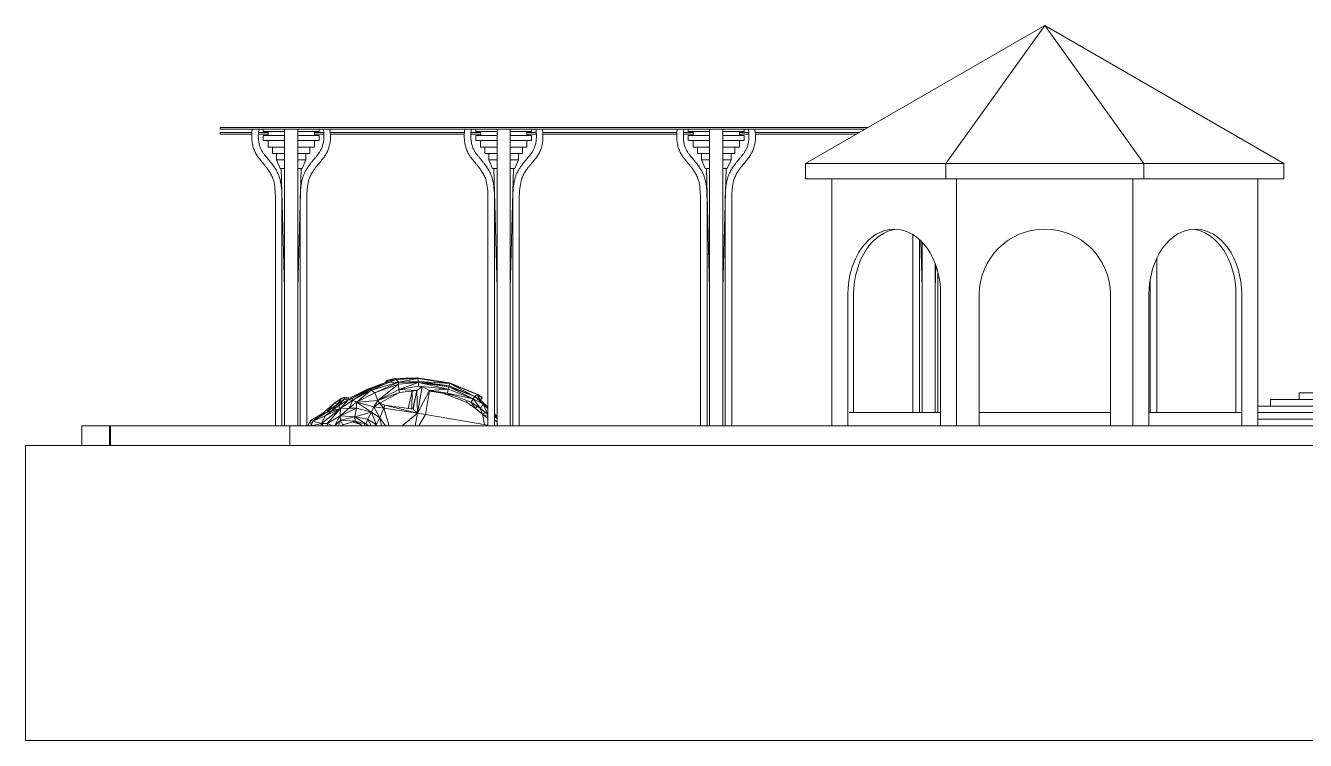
# Model space of a CAD drawing. Header units: millimetres. Extents: x -45912 to 51688, y -9036 to 14600.
# Drawn here: x -45912 to -26400, y -4800 to 6105 of the extents above; entities that cross this region are included whole.
import ezdxf

# ---------------------------------------------------------------- set-up
doc = ezdxf.new("R2010")
doc.units = ezdxf.units.MM
for name, color, linetype, lineweight in [('A-DETL-GENF', 92, 'Continuous', 9), ('A-DETL-THIN', 151, 'Continuous', 9), ('A-FLOR', 192, 'Continuous', 9), ('A-FLOR-LEVL', 51, 'Continuous', 9), ('A-GENM', 13, 'Continuous', 9), ('A-GLAZ-CURT', 52, 'Continuous', 9), ('A-ROOF', 132, 'Continuous', 9), ('A-WALL', 113, 'Continuous', 9), ('I-WALL', 2, 'Continuous', 9), ('S-FNDN', 32, 'Continuous', 9)]:
    doc.layers.add(name, color=color, linetype=linetype, lineweight=lineweight)

# ---------------------------------------------------------------- blocks, each defined once
blk = doc.blocks.new('坡道 - 坡道-134946-South')
at = {"layer": 'A-FLOR-LEVL'}
for p, q in [((-44631, 0), (-45054, 0)), ((-45054, 0), (-45054, -300)), ((-44631, -300), (-44631, 0))]:
    blk.add_line(p, q, dxfattribs=at)
blk.add_open_spline([(-44631, 0), (-44626, -1), (-44621, -2), (-44616, -2)], degree=3, dxfattribs=at)
blk = doc.blocks.new('water view - water view-248773-South')
at = {"layer": 'A-GENM'}
for p, q in [((-24609, 1809), (-24623, 1623)), ((-24609, 1809), (-24533, 1809)), ((-24520, 1623), (-24533, 1809)), ((-24856, 1623), (-24856, 1563)), ((-24839, 1623), (-24856, 1623)), ((-24856, 1563), (-24630, 1521)), ((-24286, 1563), (-24856, 1563)), ((-24839, 1640), (-24839, 1623)), ((-24668, 1640), (-24839, 1640)), ((-24668, 1623), (-24668, 1640)), ((-24475, 1623), (-24668, 1623)), ((-24512, 1521), (-24286, 1563)), ((-24475, 1640), (-24475, 1623)), ((-24303, 1640), (-24475, 1640)), ((-24303, 1623), (-24303, 1640)), ((-24286, 1623), (-24303, 1623)), ((-24286, 1563), (-24286, 1623)), ((-24630, 1521), (-24643, 1153)), ((-24512, 1521), (-24630, 1521)), ((-24499, 1153), (-24512, 1521)), ((-25045, 1059), (-25021, 906)), ((-24098, 1059), (-25045, 1059)), ((-24643, 1153), (-24667, 1059)), ((-24499, 1153), (-24643, 1153)), ((-24476, 1059), (-24499, 1153)), ((-24122, 906), (-24098, 1059)), ((-24122, 906), (-25021, 906)), ((-24652, 906), (-24702, 538)), ((-24441, 538), (-24490, 906)), ((-26933, 400), (-22210, 400)), ((-26933, 300), (-26933, 400)), ((-26493, 500), (-22650, 500)), ((-26493, 400), (-26493, 500)), ((-24702, 538), (-24711, 500)), ((-24441, 538), (-24702, 538)), ((-24431, 500), (-24441, 538)), ((-22650, 400), (-22650, 500)), ((-22210, 300), (-22210, 400)), ((-27127, 300), (-21770, 300)), ((-27127, 200), (-21329, 200)), ((-21770, 200), (-21770, 300)), ((-21329, 100), (-21329, 200)), ((-27127, 100), (-20889, 100)), ((-20889, 0), (-20889, 100))]:
    blk.add_line(p, q, dxfattribs=at)
at = {"layer": 'A-GENM', "flags": 128}
for points in [[(-24609, 1809), (-24612, 1810), (-24614, 1812), (-24616, 1814), (-24619, 1815), (-24621, 1817), (-24623, 1819), (-24625, 1822), (-24627, 1824), (-24628, 1826), (-24630, 1828), (-24632, 1831), (-24633, 1833), (-24634, 1836), (-24636, 1838), (-24637, 1841), (-24638, 1843), (-24639, 1846), (-24640, 1849), (-24641, 1852), (-24641, 1854), (-24642, 1857), (-24642, 1860), (-24643, 1863), (-24643, 1866), (-24643, 1869), (-24643, 1871), (-24643, 1874), (-24642, 1877), (-24642, 1880), (-24642, 1883), (-24641, 1886), (-24640, 1888), (-24639, 1891), (-24638, 1894), (-24637, 1896), (-24636, 1899), (-24635, 1902), (-24634, 1904), (-24632, 1907), (-24631, 1909), (-24629, 1911), (-24627, 1914), (-24626, 1916), (-24624, 1918), (-24622, 1920), (-24620, 1922), (-24617, 1924), (-24615, 1926), (-24613, 1927), (-24611, 1929), (-24608, 1931), (-24606, 1932), (-24603, 1933), (-24600, 1935), (-24598, 1936), (-24595, 1937), (-24592, 1938), (-24590, 1938), (-24587, 1939), (-24584, 1940), (-24581, 1940), (-24578, 1940), (-24576, 1941), (-24573, 1941), (-24571, 1941)], [(-24571, 1941), (-24568, 1941), (-24566, 1941), (-24563, 1940), (-24560, 1940), (-24557, 1939), (-24554, 1939), (-24552, 1938), (-24549, 1937), (-24546, 1936), (-24543, 1935), (-24541, 1934), (-24538, 1933), (-24536, 1931), (-24533, 1930), (-24531, 1928), (-24529, 1927), (-24526, 1925), (-24524, 1923), (-24522, 1921), (-24520, 1919), (-24518, 1917), (-24516, 1915), (-24514, 1913), (-24513, 1910), (-24511, 1908), (-24510, 1905), (-24508, 1903), (-24507, 1900), (-24506, 1898), (-24505, 1895), (-24504, 1892), (-24503, 1890), (-24502, 1887), (-24501, 1884), (-24501, 1881), (-24500, 1879), (-24500, 1876), (-24500, 1873), (-24500, 1870), (-24500, 1867), (-24500, 1864), (-24500, 1861), (-24501, 1859), (-24501, 1856), (-24502, 1853), (-24502, 1850), (-24503, 1847), (-24504, 1845), (-24505, 1842), (-24506, 1839), (-24507, 1837), (-24509, 1834), (-24510, 1832), (-24512, 1829), (-24513, 1827), (-24515, 1825), (-24517, 1823), (-24519, 1820), (-24521, 1818), (-24523, 1816), (-24525, 1815), (-24527, 1813), (-24530, 1811), (-24532, 1809), (-24533, 1809)]]:
    blk.add_lwpolyline(points, dxfattribs=at)
blk = doc.blocks.new('Family8 - COLUMN-249135-South')
at = {"layer": 'A-GENM'}
for p, q in [((-28665, 200), (-28665, 2555)), ((-28765, 200), (-28765, 2234))]:
    blk.add_line(p, q, dxfattribs=at)
blk = doc.blocks.new('Family8 - COLUMN-V23-South')
at = {"layer": 'A-GENM'}
for p, q in [((-32383, 2914), (-32383, 200)), ((-32283, 200), (-32283, 2838)), ((-32243, 2100), (-32263, 2817)), ((-32243, 200), (-32243, 2797)), ((-32043, 2465), (-32043, 200)), ((-32034, 2441), (-32043, 2100)), ((-32005, 200), (-32005, 2345))]:
    blk.add_line(p, q, dxfattribs=at)
blk = doc.blocks.new('Family8 - COLUMN-V24-South')
at = {"layer": 'A-GENM'}
for p, q in [((-35969, 4549), (-35972, 4550)), ((-35808, 4525), (-35808, 4490)), ((-35483, 4550), (-35806, 4550)), ((-35806, 4490), (-35483, 4490)), ((-35736, 4490), (-35736, 4426)), ((-35483, 4550), (-35283, 4550)), ((-34960, 4550), (-35283, 4550)), ((-35283, 4490), (-34960, 4490)), ((-35029, 4426), (-35029, 4490)), ((-34958, 4490), (-34958, 4525)), ((-34796, 4550), (-34799, 4549)), ((-35808, 4426), (-35808, 4351)), ((-35483, 4426), (-35806, 4426)), ((-35483, 4351), (-35806, 4351)), ((-35736, 4351), (-35736, 4251)), ((-34960, 4426), (-35283, 4426)), ((-34960, 4351), (-35283, 4351)), ((-35029, 4251), (-35029, 4351)), ((-34958, 4351), (-34958, 4426)), ((-35483, 4251), (-35735, 4251)), ((-35668, 4251), (-35668, 4152)), ((-35483, 4152), (-35666, 4152)), ((-35608, 4152), (-35608, 4057)), ((-35031, 4251), (-35283, 4251)), ((-35100, 4152), (-35283, 4152)), ((-35157, 4057), (-35157, 4152)), ((-35098, 4152), (-35098, 4251)), ((-35608, 4057), (-35552, 3923)), ((-35483, 4057), (-35608, 4057)), ((-35534, 3923), (-35552, 3923)), ((-35483, 2100), (-35533, 3923)), ((-35533, 3923), (-35483, 3923)), ((-35157, 4057), (-35283, 4057)), ((-35233, 3923), (-35283, 2100)), ((-35283, 3923), (-35233, 3923)), ((-35214, 3923), (-35232, 3923)), ((-35214, 3923), (-35157, 4057)), ((-35623, 3456), (-35623, 0)), ((-35523, 0), (-35523, 3456)), ((-35483, 0), (-35483, 3456)), ((-35283, 3456), (-35283, 0)), ((-35245, 0), (-35245, 3456)), ((-35145, 0), (-35145, 3456))]:
    blk.add_line(p, q, dxfattribs=at)
for points, knots in [([(-35976, 4524), (-35984, 4466), (-35987, 4382), (-35971, 4282), (-35951, 4213), (-35923, 4154), (-35892, 4103), (-35858, 4059), (-35825, 4020), (-35794, 3984), (-35765, 3948), (-35741, 3916), (-35722, 3887), (-35707, 3865), (-35691, 3840), (-35671, 3801), (-35648, 3739), (-35628, 3628), (-35623, 3521), (-35623, 3456)], [-2.610289, -2.610289, -2.610289, -2.610289, -2.321029, -2.155241, -1.989453, -1.823666, -1.657878, -1.49209, -1.326302, -1.160515, -0.994727, -0.828939, -0.746045, -0.663151, -0.580257, -0.497363, -0.331576, -0.165788, 0, 0, 0, 0]), ([(-35523, 3456), (-35523, 3524), (-35527, 3609), (-35540, 3701), (-35552, 3760), (-35568, 3810), (-35586, 3853), (-35601, 3883), (-35614, 3904), (-35621, 3916), (-35626, 3924), (-35632, 3933), (-35638, 3943), (-35646, 3955), (-35657, 3970), (-35670, 3988), (-35686, 4009), (-35701, 4028), (-35717, 4048), (-35730, 4063), (-35741, 4076), (-35752, 4089), (-35765, 4104), (-35780, 4123), (-35795, 4142), (-35814, 4167), (-35831, 4195), (-35846, 4225), (-35856, 4249), (-35865, 4276), (-35873, 4305), (-35878, 4337), (-35884, 4383), (-35885, 4444), (-35879, 4498), (-35875, 4524)], [0, 0, 0, 0, 0.165788, 0.248682, 0.331576, 0.414469, 0.497363, 0.580257, 0.621704, 0.663151, 0.683875, 0.704598, 0.746045, 0.787492, 0.828939, 0.911833, 0.994727, 1.077621, 1.160515, 1.243408, 1.284855, 1.326302, 1.409196, 1.49209, 1.574984, 1.657878, 1.823666, 1.90656, 1.989453, 2.072347, 2.155241, 2.238135, 2.321029, 2.486817, 2.637193, 2.637193, 2.637193, 2.637193]), ([(-35483, 3456), (-35483, 3521), (-35483, 3628), (-35483, 3739), (-35483, 3801), (-35483, 3840), (-35483, 3865), (-35483, 3887), (-35483, 3916), (-35483, 3948), (-35483, 3984), (-35483, 4020), (-35483, 4059), (-35483, 4103), (-35483, 4154), (-35483, 4213), (-35483, 4282), (-35483, 4382), (-35483, 4466), (-35483, 4524)], [0, 0, 0, 0, 0.165788, 0.331576, 0.497363, 0.580257, 0.663151, 0.746045, 0.828939, 0.994727, 1.160515, 1.326302, 1.49209, 1.657878, 1.823666, 1.989453, 2.155241, 2.321029, 2.610289, 2.610289, 2.610289, 2.610289]), ([(-35283, 4524), (-35283, 4466), (-35283, 4382), (-35283, 4282), (-35283, 4213), (-35283, 4154), (-35283, 4103), (-35283, 4059), (-35283, 4020), (-35283, 3984), (-35283, 3948), (-35283, 3916), (-35283, 3887), (-35283, 3865), (-35283, 3840), (-35283, 3801), (-35283, 3739), (-35283, 3628), (-35283, 3521), (-35283, 3456)], [-2.610289, -2.610289, -2.610289, -2.610289, -2.321029, -2.155241, -1.989453, -1.823666, -1.657878, -1.49209, -1.326302, -1.160515, -0.994727, -0.828939, -0.746045, -0.663151, -0.580257, -0.497363, -0.331576, -0.165788, 0, 0, 0, 0]), ([(-34893, 4524), (-34888, 4498), (-34883, 4444), (-34884, 4383), (-34889, 4337), (-34895, 4305), (-34903, 4276), (-34912, 4249), (-34922, 4225), (-34937, 4195), (-34954, 4167), (-34973, 4142), (-34987, 4123), (-35003, 4104), (-35016, 4089), (-35027, 4076), (-35037, 4063), (-35051, 4048), (-35066, 4028), (-35082, 4009), (-35098, 3988), (-35111, 3970), (-35121, 3955), (-35129, 3943), (-35136, 3933), (-35141, 3924), (-35147, 3916), (-35154, 3904), (-35166, 3883), (-35182, 3853), (-35200, 3810), (-35215, 3760), (-35228, 3701), (-35241, 3609), (-35245, 3524), (-35245, 3456)], [-2.637193, -2.637193, -2.637193, -2.637193, -2.486817, -2.321029, -2.238135, -2.155241, -2.072347, -1.989453, -1.90656, -1.823666, -1.657878, -1.574984, -1.49209, -1.409196, -1.326302, -1.284855, -1.243408, -1.160515, -1.077621, -0.994727, -0.911833, -0.828939, -0.787492, -0.746045, -0.704598, -0.683875, -0.663151, -0.621704, -0.580257, -0.497363, -0.414469, -0.331576, -0.248682, -0.165788, 0, 0, 0, 0]), ([(-35145, 3456), (-35145, 3521), (-35139, 3628), (-35119, 3739), (-35096, 3801), (-35076, 3840), (-35061, 3865), (-35046, 3887), (-35027, 3916), (-35003, 3948), (-34974, 3984), (-34943, 4020), (-34910, 4059), (-34876, 4103), (-34844, 4154), (-34817, 4213), (-34796, 4282), (-34781, 4382), (-34783, 4466), (-34792, 4524)], [0, 0, 0, 0, 0.165788, 0.331576, 0.497363, 0.580257, 0.663151, 0.746045, 0.828939, 0.994727, 1.160515, 1.326302, 1.49209, 1.657878, 1.823666, 1.989453, 2.155241, 2.321029, 2.610289, 2.610289, 2.610289, 2.610289])]:
    blk.add_open_spline(points, degree=3, knots=knots, dxfattribs=at)
blk = doc.blocks.new('System Panel - Glazed-249321-South')
at = {"layer": 'A-GLAZ-CURT'}
for p, q in [((-42946, 4475), (-42461, 4475)), ((-42946, 4475), (-42946, 4450)), ((-42463, 4450), (-42946, 4450)), ((-42215, 4450), (-42363, 4450)), ((-42361, 4475), (-42215, 4475)), ((-41511, 4475), (-41367, 4475)), ((-41365, 4450), (-41511, 4450)), ((-41266, 4475), (-39221, 4475)), ((-39223, 4450), (-41265, 4450)), ((-38975, 4450), (-39123, 4450)), ((-39121, 4475), (-38975, 4475)), ((-38271, 4475), (-38127, 4475)), ((-38125, 4450), (-38271, 4450)), ((-38026, 4475), (-35981, 4475)), ((-35983, 4450), (-38025, 4450)), ((-35735, 4450), (-35883, 4450)), ((-35881, 4475), (-35735, 4475)), ((-35031, 4475), (-34887, 4475)), ((-34885, 4450), (-35031, 4450)), ((-34786, 4475), (-33195, 4475)), ((-33238, 4450), (-34785, 4450))]:
    blk.add_line(p, q, dxfattribs=at)
blk = doc.blocks.new('System Panel - Glazed-V25-South')
at = {"layer": 'A-GLAZ-CURT'}
for p, q in [((-42946, 4549), (-33067, 4549)), ((-42946, 4549), (-42946, 4524)), ((-33110, 4524), (-42946, 4524))]:
    blk.add_line(p, q, dxfattribs=at)
blk = doc.blocks.new('RPC Beetle - RPC Beetle-255164-South')
at = {"layer": 'A-DETL-GENF'}
for p, q in [((-40425, 658), (-40700, 557)), ((-40425, 658), (-40698, 544)), ((-40378, 658), (-40652, 557)), ((-40641, 544), (-40228, 667)), ((-40378, 658), (-40641, 544)), ((-40228, 667), (-40589, 504)), ((-40229, 636), (-40589, 504)), ((-40229, 636), (-40543, 387)), ((-40413, 679), (-40425, 658)), ((-40382, 673), (-40425, 658)), ((-40425, 658), (-40379, 661)), ((-40399, 695), (-40413, 679)), ((-40391, 687), (-40413, 679)), ((-40413, 679), (-40388, 685)), ((-40399, 695), (-40284, 723)), ((-40399, 695), (-40383, 679)), ((-40284, 723), (-40383, 679)), ((-40383, 679), (-40261, 706)), ((-40383, 679), (-40378, 658)), ((-40261, 706), (-40378, 658)), ((-40378, 658), (-40228, 667)), ((-40284, 723), (-39949, 732)), ((-40284, 723), (-40261, 706)), ((-39949, 732), (-40261, 706)), ((-40261, 706), (-39934, 721)), ((-40261, 706), (-40228, 667)), ((-40228, 667), (-40229, 636)), ((-40229, 636), (-39922, 658)), ((-40229, 636), (-40222, 553)), ((-39934, 721), (-40228, 667)), ((-40228, 667), (-39920, 675)), ((-40228, 667), (-39922, 658)), ((-39922, 658), (-40222, 553)), ((-40222, 553), (-39924, 606)), ((-39949, 732), (-39449, 656)), ((-39949, 732), (-39934, 721)), ((-39945, 537), (-39864, 599)), ((-39936, 190), (-39864, 599)), ((-39449, 656), (-39934, 721)), ((-39934, 721), (-39442, 644)), ((-39934, 721), (-39920, 675)), ((-39922, 658), (-39924, 606)), ((-39924, 606), (-39864, 599)), ((-39920, 675), (-39922, 658)), ((-39922, 658), (-39459, 594)), ((-39922, 658), (-39468, 556)), ((-39442, 644), (-39920, 675)), ((-39920, 675), (-39453, 608)), ((-39920, 675), (-39459, 594)), ((-39756, 537), (-39864, 599)), ((-39468, 556), (-39864, 599)), ((-39459, 594), (-39468, 556)), ((-39453, 608), (-39459, 594)), ((-39459, 594), (-39061, 448)), ((-39459, 594), (-39088, 413)), ((-39442, 644), (-39453, 608)), ((-39453, 608), (-39061, 448)), ((-39449, 656), (-39017, 477)), ((-39449, 656), (-39442, 644)), ((-39017, 477), (-39442, 644)), ((-39442, 644), (-39028, 479)), ((-39442, 644), (-39061, 448)), ((-41204, 344), (-41095, 419)), ((-41095, 419), (-41158, 330)), ((-41053, 405), (-41158, 330)), ((-41053, 405), (-41140, 305)), ((-41140, 305), (-40993, 397)), ((-40993, 397), (-41110, 261)), ((-41040, 438), (-41095, 419)), ((-41095, 419), (-41053, 405)), ((-41040, 438), (-41053, 405)), ((-40991, 426), (-41053, 405)), ((-41053, 405), (-40993, 397)), ((-41040, 438), (-40991, 426)), ((-40991, 426), (-40993, 397)), ((-40993, 397), (-40927, 420)), ((-40993, 397), (-40924, 388)), ((-40991, 426), (-40927, 420)), ((-40963, 424), (-40700, 557)), ((-40700, 557), (-40929, 420)), ((-40927, 420), (-40652, 557)), ((-40927, 420), (-40924, 388)), ((-40652, 557), (-40924, 388)), ((-40641, 544), (-40924, 388)), ((-40698, 544), (-40896, 435)), ((-40641, 544), (-40865, 362)), ((-40865, 362), (-40589, 504)), ((-40698, 544), (-40733, 516)), ((-40700, 557), (-40698, 544)), ((-40698, 544), (-40641, 561)), ((-40698, 544), (-40691, 537)), ((-40652, 557), (-40641, 544)), ((-40641, 544), (-40589, 504)), ((-40589, 504), (-40543, 387)), ((-40222, 553), (-40543, 387)), ((-40210, 507), (-40543, 387)), ((-40210, 507), (-40514, 347)), ((-40222, 553), (-40210, 507)), ((-40222, 553), (-39945, 537)), ((-40210, 507), (-39945, 537)), ((-40018, 529), (-40081, 264)), ((-40017, 529), (-40021, 255)), ((-40009, 253), (-39946, 537)), ((-39945, 537), (-40001, 252)), ((-39945, 537), (-39936, 190)), ((-39756, 537), (-39936, 190)), ((-39756, 537), (-39815, 173)), ((-39757, 527), (-39552, 499)), ((-39756, 537), (-39468, 556)), ((-39756, 537), (-39480, 499)), ((-39552, 499), (-39549, 508)), ((-39552, 499), (-39191, 358)), ((-39552, 499), (-39388, 463)), ((-39480, 499), (-39468, 556)), ((-39480, 499), (-39118, 358)), ((-39480, 499), (-39088, 413)), ((-39468, 556), (-39088, 413)), ((-39118, 358), (-39088, 413)), ((-39061, 448), (-39088, 413)), ((-39088, 413), (-38935, 335)), ((-39088, 413), (-38977, 265)), ((-39028, 479), (-39061, 448)), ((-38976, 393), (-39061, 448)), ((-39061, 448), (-38935, 335)), ((-39017, 477), (-39028, 479)), ((-38952, 432), (-39028, 479)), ((-39028, 479), (-38976, 393)), ((-39028, 479), (-38952, 426)), ((-39017, 477), (-38952, 432)), ((-38976, 393), (-38952, 426)), ((-38976, 393), (-38863, 285)), ((-38976, 393), (-38935, 335)), ((-38952, 432), (-38952, 426)), ((-41533, 69), (-41322, 203)), ((-41110, 261), (-41401, 33)), ((-41383, 188), (-41204, 344)), ((-41383, 188), (-41322, 203)), ((-41346, 152), (-41110, 261)), ((-41244, 230), (-41346, 152)), ((-41204, 344), (-41322, 203)), ((-41158, 330), (-41322, 203)), ((-41322, 203), (-41244, 230)), ((-41110, 261), (-41315, 34)), ((-41158, 330), (-41244, 230)), ((-41244, 230), (-41140, 305)), ((-41244, 230), (-41110, 261)), ((-41204, 344), (-41158, 330)), ((-41158, 330), (-41140, 305)), ((-41140, 305), (-41110, 261)), ((-40979, 271), (-41118, 149)), ((-40869, 267), (-41118, 149)), ((-41110, 261), (-41118, 149)), ((-41110, 261), (-40924, 388)), ((-41110, 261), (-40979, 271)), ((-40924, 388), (-40979, 271)), ((-40979, 271), (-40865, 362)), ((-40979, 271), (-40869, 267)), ((-40924, 388), (-40865, 362)), ((-40869, 267), (-40894, 134)), ((-40638, 210), (-40894, 134)), ((-40865, 362), (-40869, 267)), ((-40869, 267), (-40638, 210)), ((-40865, 362), (-40543, 387)), ((-40865, 362), (-40604, 288)), ((-40865, 362), (-40638, 210)), ((-40638, 210), (-40701, 102)), ((-40604, 288), (-40638, 210)), ((-40638, 210), (-40510, 123)), ((-40638, 210), (-40569, 21)), ((-40543, 387), (-40604, 288)), ((-40514, 347), (-40604, 288)), ((-40604, 288), (-40451, 266)), ((-40604, 288), (-40510, 123)), ((-40543, 387), (-40514, 347)), ((-40514, 347), (-40436, 316)), ((-40514, 347), (-40451, 266)), ((-40451, 266), (-40510, 123)), ((-40436, 316), (-40451, 266)), ((-40451, 266), (-40371, 0)), ((-40451, 266), (-39936, 190)), ((-40436, 316), (-40001, 252)), ((-40436, 316), (-39936, 190)), ((-40001, 252), (-39936, 190)), ((-39191, 358), (-39178, 381)), ((-39191, 358), (-39051, 265)), ((-39119, 358), (-39051, 265)), ((-39118, 358), (-38977, 265)), ((-39029, 299), (-39051, 265)), ((-39051, 265), (-38945, 179)), ((-38979, 266), (-38945, 179)), ((-38935, 335), (-38977, 265)), ((-38977, 265), (-38870, 179)), ((-38902, 204), (-38945, 179)), ((-38863, 276), (-38935, 335)), ((-38935, 335), (-38863, 265)), ((-38935, 335), (-38870, 179)), ((-41610, 5), (-41611, 0)), ((-41610, 5), (-41569, 82)), ((-41610, 5), (-41557, 1)), ((-41569, 82), (-41383, 188)), ((-41569, 82), (-41557, 1)), ((-41569, 82), (-41533, 69)), ((-41558, 0), (-41557, 1)), ((-41557, 1), (-41533, 69)), ((-41557, 1), (-41401, 33)), ((-41557, 1), (-41556, 0)), ((-41557, 1), (-41555, 0)), ((-41383, 188), (-41533, 69)), ((-41533, 69), (-41346, 152)), ((-41533, 69), (-41401, 33)), ((-41411, 0), (-41401, 33)), ((-41346, 152), (-41401, 33)), ((-41401, 33), (-41315, 34)), ((-41401, 33), (-41368, 0)), ((-41315, 34), (-41118, 149)), ((-41315, 34), (-41306, 0)), ((-41315, 34), (-41229, 0)), ((-41118, 149), (-41201, 0)), ((-41112, 83), (-41196, 0)), ((-41112, 83), (-41141, 0)), ((-41118, 149), (-41112, 83)), ((-41118, 149), (-40894, 134)), ((-41112, 83), (-40894, 134)), ((-41112, 83), (-41077, 15)), ((-41112, 83), (-40887, 72)), ((-41092, 0), (-41077, 15)), ((-41077, 15), (-40887, 72)), ((-40932, 58), (-40815, 25)), ((-40894, 134), (-40887, 72)), ((-40894, 134), (-40722, 25)), ((-40894, 134), (-40701, 102)), ((-40888, 71), (-40815, 25)), ((-40887, 72), (-40722, 25)), ((-40815, 25), (-40808, 49)), ((-40815, 25), (-40774, 0)), ((-40754, 34), (-40734, 0)), ((-40722, 25), (-40701, 102)), ((-40722, 25), (-40681, 0)), ((-40701, 102), (-40641, 0)), ((-40701, 102), (-40569, 21)), ((-40587, 0), (-40569, 21)), ((-40510, 123), (-40569, 21)), ((-40564, 0), (-40569, 21)), ((-40569, 21), (-40556, 0)), ((-40510, 123), (-40423, 0)), ((-40510, 123), (-40485, 0)), ((-40169, 0), (-39936, 190)), ((-39936, 190), (-39974, 0)), ((-39815, 173), (-39936, 190)), ((-39815, 173), (-39916, 0)), ((-39815, 173), (-38863, 8)), ((-38945, 179), (-38917, 17)), ((-38945, 179), (-38863, 141)), ((-38945, 179), (-38863, 109)), ((-38863, 183), (-38870, 179)), ((-38870, 179), (-38863, 144)), ((-38870, 179), (-38863, 175)), ((-38870, 179), (-38863, 172)), ((-38763, 184), (-38723, 139)), ((-38723, 126), (-38763, 166)), ((-38763, 163), (-38723, 121)), ((-38763, 129), (-38723, 110)), ((-38763, 88), (-38723, 55)), ((-38515, 0), (-38523, 1))]:
    blk.add_line(p, q, dxfattribs=at)

msp = doc.modelspace()

# ---------------------------------------------------------------- linework, layer by layer
at = {"layer": 'A-DETL-THIN'}
for p, q in [((51688, -300), (-45912, -300)), ((-45912, -300), (-45912, -4800)), ((-45912, -4800), (51688, -4800))]:
    msp.add_line(p, q, dxfattribs=at)
at = {"layer": 'A-FLOR'}
for p, q in [((-44616, 0), (-18285, 0)), ((-44616, 0), (-44616, -300)), ((-41881, 0), (-41881, -300))]:
    msp.add_line(p, q, dxfattribs=at)
at = {"layer": 'A-ROOF'}
for p, q in [((-30373, 6105), (-34019, 4000)), ((-31883, 4000), (-30373, 6105)), ((-28863, 4000), (-30373, 6105)), ((-26727, 4000), (-30373, 6105)), ((-34019, 4000), (-26727, 4000)), ((-34019, 3769), (-34019, 4000)), ((-31883, 3769), (-31883, 4000)), ((-28863, 3769), (-28863, 4000)), ((-26727, 3769), (-26727, 4000)), ((-26727, 3769), (-34019, 3769))]:
    msp.add_line(p, q, dxfattribs=at)
at = {"layer": 'A-WALL'}
for p, q in [((-45055, 0), (-45055, -300)), ((-44616, 0), (-44631, 0))]:
    msp.add_line(p, q, dxfattribs=at)
at = {"layer": 'I-WALL'}
for p, q in [((-33619, 3769), (-33619, 0)), ((-31717, 3769), (-31717, 0)), ((-29029, 3769), (-29029, 0)), ((-27127, 3769), (-27127, 0)), ((-33375, 0), (-33375, 2000)), ((-33288, 2000), (-33288, 200)), ((-31961, 2000), (-31961, 0)), ((-31373, 0), (-31373, 2000)), ((-29373, 2000), (-29373, 0)), ((-28785, 0), (-28785, 2000)), ((-27459, 200), (-27459, 2000)), ((-27371, 2000), (-27371, 0))]:
    msp.add_line(p, q, dxfattribs=at)
for start, end in [(90, 180), (0, 90)]:
    msp.add_arc((-30373, 2000), 1000, start, end, dxfattribs=at)
for centre, start_param, end_param in [((-32668, 2000), 0, 1.570796), ((-32580, 2000), 0.06213, 1.570796), ((-32668, 2000), 4.712389, 6.283185), ((-28078, 2000), 0, 1.570796), ((-28166, 2000), 4.712389, 6.221055), ((-28078, 2000), 4.712389, 6.283185)]:
    msp.add_ellipse(centre, major_axis=(0, 1000), ratio=0.707107, start_param=start_param, end_param=end_param, dxfattribs=at)
at = {"layer": 'S-FNDN'}
for p, q in [((-33358, 200), (-31961, 200)), ((-31373, 200), (-29373, 200)), ((-28785, 200), (-27388, 200))]:
    msp.add_line(p, q, dxfattribs=at)

# ---------------------------------------------------------------- block references
at = {"layer": 'A-DETL-GENF'}
msp.add_blockref('RPC Beetle - RPC Beetle-255164-South', (0, 0), dxfattribs=at)
at = {"layer": 'A-FLOR-LEVL'}
msp.add_blockref('坡道 - 坡道-134946-South', (0, 0), dxfattribs=at)
at = {"layer": 'A-GENM'}
for name, p in [('Family8 - COLUMN-V24-South', (-6480, 0)), ('Family8 - COLUMN-V24-South', (-3240, 0)), ('Family8 - COLUMN-V24-South', (0, 0)), ('Family8 - COLUMN-V23-South', (0, 0)), ('Family8 - COLUMN-249135-South', (0, 0)), ('water view - water view-248773-South', (0, 0))]:
    msp.add_blockref(name, p, dxfattribs=at)
at = {"layer": 'A-GLAZ-CURT'}
for name in ['System Panel - Glazed-V25-South', 'System Panel - Glazed-249321-South']:
    msp.add_blockref(name, (0, 0), dxfattribs=at)

doc.saveas('drawing.dxf')
